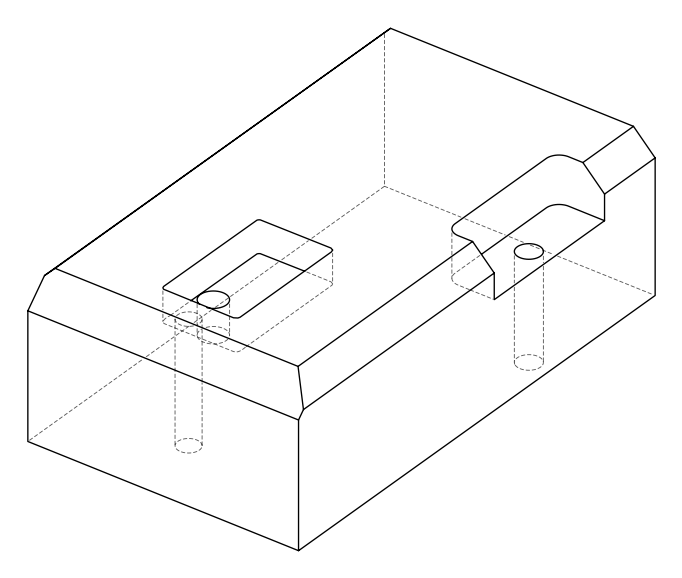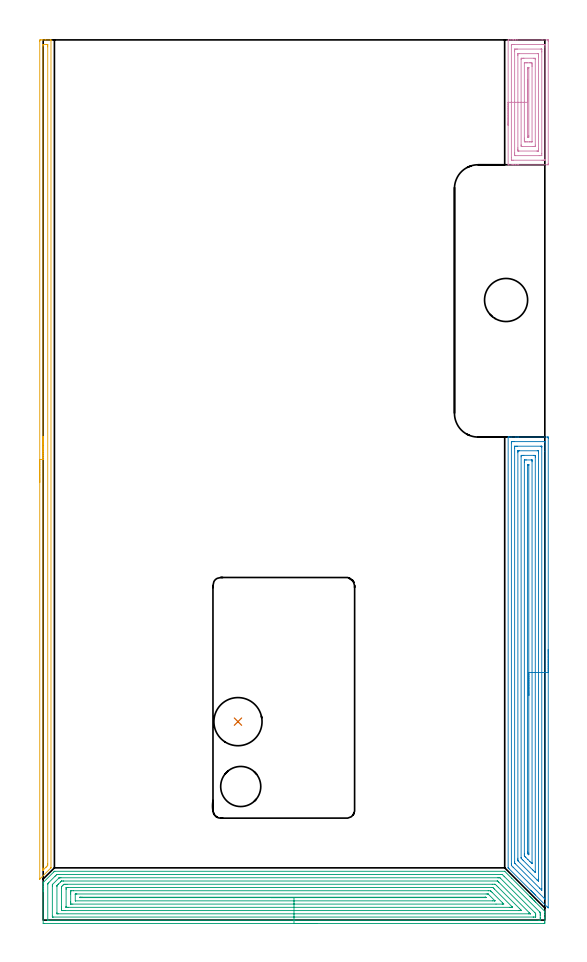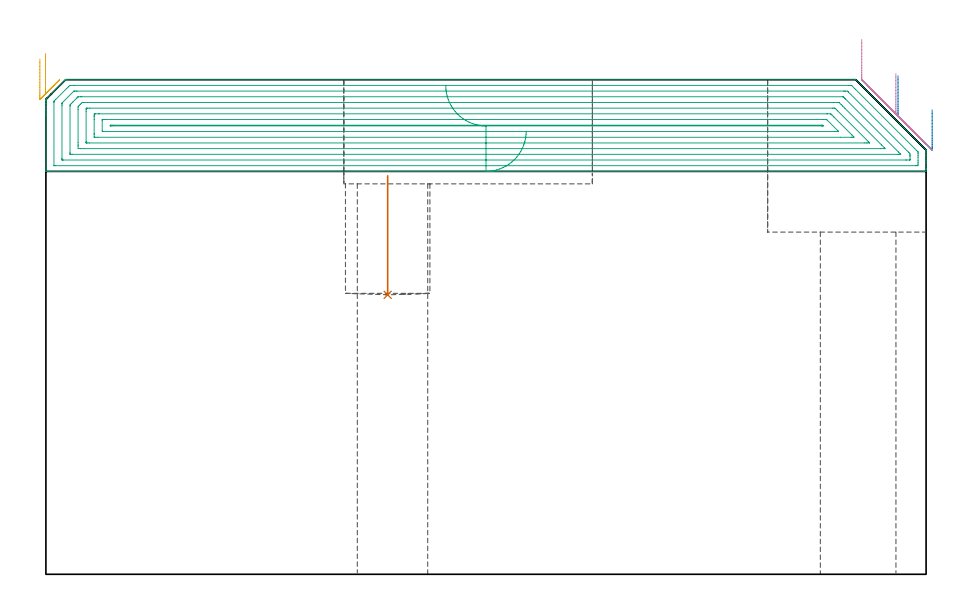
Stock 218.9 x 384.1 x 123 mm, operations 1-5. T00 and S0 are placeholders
(PLAN: 14 operations, 9 tool changes, 103.3 min)
(1 INDEXABLE_INSERT_DRILL_BLIND_HOLE_FROM_SOLID | STEP1POCKET | NXT0302_013 | 0.13 min | 18422 mm3)
(2 AREA_MILL | FG_CHAMFER_SURFACE | UGT0205_001 | 11.24 min | 33210 mm3)
(3 AREA_MILL_1 | FG_CHAMFER_SURFACE_1 | UGT0205_001 | 15.44 min | 54527 mm3)
(4 AREA_MILL_2 | FG_CHAMFER_SURFACE_2 | UGT0205_001 | 3.27 min | 9515 mm3)
(5 AREA_MILL_3 | FG_CHAMFER_SURFACE_3 | UGT0205_001 | 6.01 min | 4355 mm3)
(6 MILL_RECTANGULAR_POCKET | POCKET_RECTANGULAR_STRAIGHT | NXT0201_008 | Follow Part, ap 1.5, ae 75% | 54.72 min | 158842 mm3)
(7 MILL_SLOT | SLOT_PARTIAL_RECTANGULAR | UGT0201_094 | Follow Part, ap 5, ae 75% | 10.67 min | 173379 mm3)
(8 SPOT_DRILL | STEP1HOLE | NXT0321_9005460120000 | 0.06 min | 190 mm3)
(9 SPOT_DRILL_1 | STEP1HOLE_1 | NXT0321_9005460120000 | 0.05 min | 174 mm3)
(10 DRILL_THROUGH_HOLE_INTO_CENTER | STEP1HOLE | NXT0301_065 | 0.37 min | 5781 mm3)
(11 DRILL_TO_ENLARGE_THROUGH_HOLE | STEP1HOLE | UGT0301_256 | 0.39 min | 17639 mm3)
(12 DRILL_BLIND_HOLE_INTO_CENTER | STEP1HOLE_1 | UGT0301_191 | 0.06 min | 263 mm3)
(13 GUN_DRILL_THROUGH_HOLE | STEP1HOLE_1 | UGT0307_003 | 0.5 min | 3347 mm3)
(14 SPADE_DRILL_TO_ENLARGE_THROUGH_HOLE | STEP1HOLE_1 | UGT0306_008 | 0.42 min | 19525 mm3)
(TOOL NXT0302_013 | Index. Insert Drill 21mm [880-D2100L25-05] | D21 PA176 FL105 Z2)
(TOOL UGT0205_001 | Chamfer Mill 20 x 3 x 45 deg. | D20 FL50 Z2)
(TOOL NXT0201_008 | ENDMILL 6mm [2P460-0600-NA 1630] | D6 FL26 Z6)
(TOOL UGT0201_094 | End mill 20 mm | D20 FL38 Z4)
(TOOL NXT0321_9005460120000 | NC Spot Drill, 142deg, 12mm, Carbide, Uncoated | D12 PA142 FL30 Z2)
(TOOL NXT0301_065 | Carbide Drill 9.4mm [860.1-0940-075A1-MM 2214] | D9.4 PA140 FL98 Z2)
(TOOL UGT0301_256 | Twist Drill 18.8 mm | D18.8 PA118 FL135 Z2)
(TOOL UGT0301_191 | Twist Drill 7.1 mm | D7.1 PA118 FL66 Z2)
(TOOL UGT0307_003 | Gun Drill 7 mm | D7 PA130 FL24 Z1)
(TOOL UGT0306_008 | Spade Drill 17.5mm | D17.5 PA132 FL10 Z2)
(OP 1 INDEXABLE_INSERT_DRILL_BLIND_HOLE_FROM_SOLID)
G17 G21 G94 G90
T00 M6
G54
G17 G0 G90 X85. Y86.6 S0 M3
G43 Z133. H1
G94 G81 G98 Z69.5 F250. R99.1
G80
M5
M2
(OP 2 AREA_MILL)
G17 G21 G94 G90
T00 M6
G54
G17 G0 G90 X220.4 Y118.05 S1061 M3
G43 Z133. H0
Z115.5
G94 G1 Y118.012 Z114.628 F250.
Y117.898 Z113.764
Y117.709 Z112.912
Y117.447 Z112.08
Y117.113 Z111.274
Y116.71 Z110.5
Y116.241 Z109.764
Y115.71 Z109.072
Y115.121 Z108.429
Y114.478 Z107.84
Y113.786 Z107.308
Y113.05 Z106.84
Y112.276 Z106.437
Y111.47 Z106.103
Y110.638 Z105.841
Y109.786 Z105.652
Y108.922 Z105.538
Y108.05 Z105.5
Y5.455
X220.393 Y5.319 Z105.506
X220.248 Y5.455 Z105.651
X219.993 Y5.707 Z105.906
X214.891 Y10.808 Z111.007
X214.724 Y10.974 Z111.171
X214.562 Y11.137 Z111.336
X214.445 Y11.254 Z111.453
X214.285 Y11.413 Z111.61
X214.129 Y11.57 Z111.768
X213.999 Y11.7 Z111.899
X213.846 Y11.852 Z112.05
X213.697 Y12.002 Z112.201
X213.553 Y12.146 Z112.345
X213.406 Y12.291 Z112.489
X213.264 Y12.434 Z112.633
X213.107 Y12.592 Z112.791
X212.967 Y12.731 Z112.928
X212.832 Y12.867 Z113.066
X212.661 Y13.038 Z113.237
X203.307 Y22.393 Z122.593
X202.933 Y22.769 Z122.965
X202.905 Y22.806 Z122.991
X202.9 Y22.851 Z123.
Y210.645
X202.902 Y210.79 Z122.988
X203.038 Y210.797 Z122.854
X203.182 Y210.8 Z122.717
X203.575 Z122.324
X204.185 Z121.71
X206.246 Z119.651
X206.82 Z119.075
X207.411 Z118.484
X219.993 Z105.904
X220.284 Y210.796 Z105.614
X220.392 Y210.79 Z105.505
X220.399 Y210.679 Z105.499
X220.4 Y210.199 Z105.5
Y108.05
X218.986 Z106.914
X218.985 Y9.601 Z106.915
X218.984 Y9.469 Z106.916
X218.98 Y9.228 Z106.92
X218.979 Y9.186 Z106.921
X218.947 Y9.212 Z106.953
X218.905 Y9.249 Z106.995
X218.681 Y9.469 Z107.219
X205.063 Y23.087 Z120.837
X204.413 Y23.744 Z121.487
X204.321 Y23.844 Z121.579
X204.319 Y23.934 Z121.581
X204.316 Y24.124 Z121.584
X204.314 Y24.504 Z121.586
Y24.636
X204.315 Y208.282 Z121.585
X204.316 Y208.415 Z121.584
X204.321 Y208.785 Z121.579
X204.688 Y208.796 Z121.212
X205.063 Y208.798 Z120.837
X205.562 Y208.8 Z120.338
X218.736 Z107.164
X218.912 Y208.798 Z106.988
X218.939 Y208.796 Z106.961
X218.967 Y208.79 Z106.933
X218.979 Y208.785 Z106.921
X218.98 Y208.764 Z106.92
X218.985 Y208.547 Z106.915
X218.986 Y204.541 Z106.914
Y108.05
X217.572 Z108.328
X217.571 Y13.714 Z108.329
X217.57 Y13.038 Z108.33
X217.564 Z108.336
X217.359 Y13.241 Z108.541
X216.669 Y13.93 Z109.231
X205.964 Y24.636 Z119.936
X205.941 Y24.659 Z119.959
X205.735 Y24.884 Z120.165
X205.731 Y25.312 Z120.169
X205.729 Y25.528 Z120.171
Y205.954
X205.731 Y206.63 Z120.169
X205.733 Y206.738 Z120.167
X205.735 Y206.784 Z120.165
X205.782 Y206.792 Z120.118
X205.941 Y206.796 Z119.959
X206.653 Y206.8 Z119.247
X206.82 Z119.08
X217.192 Y206.799 Z108.708
X217.359 Y206.797 Z108.541
X217.525 Y206.791 Z108.375
X217.565 Y206.789 Z108.335
X217.567 Y206.759 Z108.333
X217.57 Y206.702 Z108.33
X217.571 Y206.63 Z108.329
Y206.414
X217.572 Y108.05 Z108.328
X216.157 Z109.743
X216.156 Y17.828 Z109.744
X216.155 Y17.499 Z109.745
X216.15 Y16.942 Z109.75
X215.602 Y17.45 Z110.298
X215.551 Y17.499 Z110.349
X207.521 Y25.528 Z118.379
X207.34 Y25.715 Z118.56
X207.217 Y25.844 Z118.683
X207.149 Y25.921 Z118.751
X207.148 Y25.952 Z118.752
X207.145 Y26.09 Z118.755
X207.143 Y26.42 Z118.757
Y26.984
Y203.954
X207.144 Y204.517 Z118.756
X207.147 Y204.706 Z118.753
X207.15 Y204.772 Z118.75
X207.156 Y204.79 Z118.744
X207.178 Y204.793 Z118.722
X207.282 Y204.796 Z118.618
X207.698 Y204.8 Z118.202
X207.743 Z118.157
X215.648 Z110.252
X216.02 Y204.795 Z109.88
X216.113 Y204.791 Z109.787
X216.151 Y204.788 Z109.749
X216.153 Y204.757 Z109.747
X216.155 Y204.676 Z109.745
X216.157 Y204.283 Z109.743
Y203.954
Y108.05
X214.743 Z111.157
X214.742 Y21.067 Z111.158
Y21.049
X214.724 Y20.786 Z111.176
X214.434 Y21.067 Z111.466
X213.846 Y21.653 Z112.054
X213.539 Y21.959 Z112.361
X209.454 Y26.044 Z116.446
X209.08 Y26.42 Z116.82
X208.576 Y26.934 Z117.324
X208.558 Y27.312 Z117.342
X208.557 Y27.331 Z117.343
Y202.189
X208.576 Y202.79 Z117.324
X208.837 Y202.797 Z117.063
X209.454 Y202.799 Z116.446
X209.712 Y202.8 Z116.188
X214.105 Y202.799 Z111.795
X214.724 Y202.79 Z111.176
X214.742 Y202.17 Z111.158
X214.743 Y202.151 Z111.157
Y108.05
X213.329 Z112.571
X213.328 Y25.161 Z112.572
X213.326 Y24.636 Z112.574
X213.325 Y24.635 Z112.575
X213.315 Y24.636 Z112.585
X212.967 Y24.981 Z112.933
X212.42 Y25.528 Z113.48
X211.527 Y26.42 Z114.373
X210.636 Y27.312 Z115.264
X210.333 Y27.618 Z115.567
X210.045 Y27.915 Z115.855
X209.978 Y27.989 Z115.922
X209.975 Y28.082 Z115.925
X209.973 Y28.204 Z115.927
X209.971 Y28.571 Z115.929
Y29.096
Y199.86
X209.974 Y200.386 Z115.926
X209.978 Y200.746 Z115.922
X209.982 Y200.79 Z115.918
X210.027 Y200.794 Z115.873
X210.129 Y200.797 Z115.771
X210.333 Y200.799 Z115.567
X210.803 Y200.8 Z115.097
X212.967 Z112.933
X213.103 Z112.797
X213.212 Y200.798 Z112.688
X213.284 Y200.794 Z112.616
X213.321 Y200.79 Z112.579
X213.322 Y200.752 Z112.578
X213.327 Y200.386 Z112.573
X213.329 Y200.019 Z112.571
Y108.05
X211.915 Z113.985
X211.914 Y29.274 Z113.986
X211.913 Y29.096 Z113.987
X211.908 Y28.56 Z113.992
X211.9 Y28.509 Z114.
X211.823 Y28.582 Z114.077
X211.652 Y28.751 Z114.248
X211.48 Y28.926 Z114.42
X211.396 Y29.013 Z114.504
X211.392 Y29.096 Z114.508
X211.389 Y29.274 Z114.511
X211.386 Y29.811 Z114.514
X211.385 Y29.988 Z114.515
X211.386 Y198.424 Z114.514
X211.388 Y198.601 Z114.512
X211.392 Y198.735 Z114.508
X211.396 Y198.79 Z114.504
X211.455 Y198.794 Z114.445
X211.552 Y198.796 Z114.348
X211.896 Y198.797 Z114.004
X211.903 Y198.791 Z113.997
X211.908 Y198.786 Z113.992
X211.912 Y198.601 Z113.988
X211.914 Y198.424 Z113.986
X211.915 Y108.05 Z113.985
Y107.178 Z114.023
Y106.313 Z114.137
Y105.462 Z114.326
Y104.63 Z114.588
Y103.824 Z114.922
Y103.05 Z115.325
Y102.314 Z115.794
Y101.622 Z116.325
Y100.979 Z116.914
Y100.39 Z117.557
Y99.858 Z118.25
Y99.39 Z118.985
Y98.987 Z119.759
Y98.653 Z120.565
Y98.391 Z121.397
Y98.202 Z122.249
Y98.088 Z123.114
Y98.05 Z123.985
G0 Z133.
M5
M2
(OP 3 AREA_MILL_1)
G17 G21 G94 G90
T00 M6
G54
G17 G0 G90 X119.45 Y-1.5 S1061 M3
G43 Z133. H0
Z110.2
G94 G1 X119.412 Z109.329 F250.
X119.298 Z108.464
X119.109 Z107.612
X118.847 Z106.78
X118.513 Z105.974
X118.11 Z105.2
X117.642 Z104.464
X117.11 Z103.772
X116.521 Z103.129
X115.878 Z102.54
X115.186 Z102.009
X114.45 Z101.54
X113.676 Z101.137
X112.87 Z100.803
X112.038 Z100.541
X111.186 Z100.352
X110.322 Z100.238
X109.45 Z100.2
X0.602
X0.126 Y-1.495 Z100.203
X0.01 Y-1.491 Z100.206
X0. Y-1.371 Z100.326
Y12.383 Z114.078
Y12.976 Z114.67
Y13.548 Z115.245
Y13.855 Z115.551
Y14.427 Z116.123
Y14.734 Z116.429
Y15.347 Z117.047
Y16.052 Z117.751
X0.001 Y16.185 Z117.885
X0.01 Y16.408 Z118.104
X0.223 Y16.625 Z118.322
X4.634 Y21.034 Z122.732
X4.906 Y21.297 Z122.989
X5.063 Y21.3 Z123.
X201.346
X201.394 Y21.294 Z122.992
X201.444 Y21.257 Z122.955
X204.451 Y18.249 Z119.949
X212.363 Y10.339 Z112.035
X212.499 Y10.202 Z111.9
X212.661 Y10.04 Z111.737
X212.802 Y9.9 Z111.596
X212.945 Y9.756 Z111.454
X213.094 Y9.607 Z111.304
X213.242 Y9.461 Z111.156
X213.391 Y9.31 Z111.008
X213.527 Y9.174 Z110.871
X213.681 Y9.021 Z110.716
X214.169 Y8.531 Z110.231
X214.432 Y8.269 Z109.967
X214.559 Y8.142 Z109.839
X214.913 Y7.787 Z109.487
X218.893 Y3.807 Z105.505
X218.9 Y3.798 Z105.496
Y3.298 Z104.998
Y2.43 Z104.125
Y1.244 Z102.941
Y0.672 Z102.366
Y-0.799 Z100.896
X218.896 Y-1.085 Z100.61
X218.89 Y-1.491 Z100.205
X218.714 Y-1.495 Z100.202
X218.298 Y-1.5 Z100.2
X109.45
Y-0.086 Z101.614
X2.386 Y-0.085 Z101.615
X2.263
X2.034 Y-0.08 Z101.62
X2.012 Y-0.079 Z101.621
X2.008 Y-0.064 Z101.636
X2.003 Y-0.035 Z101.665
X2.001 Y-0.008 Z101.692
Y15.612 Z117.312
X2.003 Y15.803 Z117.503
X2.006 Y15.898 Z117.598
X2.01 Y15.943 Z117.643
X2.028 Y15.966 Z117.666
X2.386 Y16.336 Z118.036
X2.464 Y16.415 Z118.115
X5.178 Y19.128 Z120.828
X5.569 Y19.508 Z121.208
X5.955 Y19.879 Z121.579
X6.083 Y19.881 Z121.581
X6.847 Y19.885 Z121.585
X6.97 Y19.886 Z121.586
X199.685
X200.069 Y19.884 Z121.584
X200.261 Y19.881 Z121.581
X200.353 Y19.879 Z121.579
X200.454 Y19.787 Z121.487
X201.122 Y19.128 Z120.828
X201.346 Y18.904 Z120.604
X216.514 Y3.736 Z105.436
X216.727 Y3.52 Z105.22
X216.83 Y3.412 Z105.112
X216.879 Y3.359 Z105.059
X216.89 Y3.309 Z105.009
X216.897 Y2.931 Z104.631
X216.899 Y2.43 Z104.13
X216.9 Y2.05 Z103.75
Y1.171 Z102.871
X216.899 Y0.672 Z102.372
X216.897 Y0.295 Z101.995
X216.889 Y-0.079 Z101.621
X216.514 Y-0.084 Z101.616
X216.39 Y-0.085 Z101.615
X109.45 Y-0.086 Z101.614
Y1.329 Z103.029
X4.397
X4.171 Y1.33 Z103.03
X4.096 Y1.332 Z103.032
X4.037 Y1.335 Z103.035
X4.01 Y1.341 Z103.041
X4.008 Y1.383 Z103.083
X4.003 Y1.551 Z103.251
X4. Y1.719 Z103.419
Y14.902 Z116.602
X4.003 Y15.257 Z116.957
X4.007 Y15.434 Z117.134
X4.01 Y15.478 Z117.178
X4.029 Y15.518 Z117.218
X4.114 Y15.612 Z117.312
X4.141 Y15.641 Z117.341
X6.847 Y18.347 Z120.047
X6.941 Y18.433 Z120.133
X6.977 Y18.465 Z120.165
X7.015 Y18.466 Z120.166
X7.18 Y18.469 Z120.169
X7.514 Y18.471 Z120.171
X7.739
X198.444
X198.67 Y18.47 Z120.17
X198.896 Y18.467 Z120.167
X199.329 Y18.46 Z120.16
X199.552 Y18.249 Z119.949
X199.562 Y18.239 Z119.939
X214.491 Y3.309 Z105.009
X214.729 Y3.068 Z104.768
X214.882 Y2.907 Z104.607
X214.893 Y2.598 Z104.298
X214.897 Y2.43 Z104.13
X214.899 Y2.262 Z103.962
X214.898 Y1.551 Z103.251
X214.895 Y1.388 Z103.088
X214.889 Y1.336 Z103.036
X214.842 Y1.333 Z103.033
X214.729 Y1.331 Z103.031
X214.063 Y1.329 Z103.029
X213.837
X109.45
Y2.743 Z104.443
X6.529 Y2.744 Z104.444
X6.124 Y2.747 Z104.447
X6.038 Y2.75 Z104.45
X6.01 Y2.754 Z104.454
X6.007 Y2.795 Z104.495
X6.004 Y2.889 Z104.589
X6. Y3.265 Z104.965
X6.001 Y14.734 Z116.434
X6.006 Y14.942 Z116.642
X6.01 Y15.044 Z116.744
X6.075 Y15.114 Z116.814
X6.263 Y15.309 Z117.009
X6.562 Y15.612 Z117.312
X6.703 Y15.754 Z117.454
X7.589 Y16.64 Z118.34
X7.739 Y16.79 Z118.49
X7.94 Y16.983 Z118.683
X7.997 Y17.036 Z118.736
X8.021 Y17.05 Z118.75
X8.062 Y17.052 Z118.752
X8.632 Y17.056 Z118.756
X8.949 Y17.057 Z118.757
X198.095
X198.239 Y17.055 Z118.755
X198.273 Y17.053 Z118.753
X198.287 Y17.051 Z118.751
X198.333 Y17.009 Z118.709
X198.471 Y16.877 Z118.577
X198.67 Y16.681 Z118.381
X198.86 Y16.491 Z118.191
X212.043 Y3.309 Z105.009
X212.471 Y2.877 Z104.577
X212.57 Y2.773 Z104.473
X212.589 Y2.751 Z104.451
X212.587 Y2.749 Z104.449
X212.554 Y2.747 Z104.447
X212.473 Y2.744 Z104.444
X212.053 Y2.743 Z104.443
X211.735
X109.45
Y4.157 Z105.857
X9.555
X8.662 Y4.158 Z105.858
X8.632 Y4.159 Z105.859
X8.01 Y4.188 Z105.888
X8.002 Y4.808 Z106.508
X8.001 Y5.067 Z106.767
X8. Y5.689 Z107.389
X8.001 Y13.855 Z115.555
X8.005 Y14.472 Z116.172
X8.012 Y14.602 Z116.302
X8.138 Y14.734 Z116.434
X8.381 Y14.981 Z116.681
X8.632 Y15.232 Z116.932
X8.825 Y15.422 Z117.122
X9.023 Y15.612 Z117.312
X9.495 Y15.641 Z117.341
X9.524 Y15.642 Z117.342
X10.385 Y15.643 Z117.343
X195.962
X196.856 Y15.642 Z117.342
X196.885 Y15.64 Z117.34
X197.277 Y15.612 Z117.312
X197.778 Y15.122 Z116.822
X198.168 Y14.734 Z116.434
X198.67 Y14.232 Z115.932
X207.835 Y5.067 Z106.767
X208.484 Y4.413 Z106.113
X208.702 Y4.188 Z105.888
X208.511 Y4.161 Z105.861
X208.484 Y4.16 Z105.86
X207.623 Y4.157 Z105.857
X109.45
Y5.571 Z107.271
X10.796
X10.416 Y5.573 Z107.273
X10.037 Y5.576 Z107.276
X10.018 Y5.578 Z107.278
X10.01 Y5.586 Z107.286
X10.005 Y5.627 Z107.327
X10.002 Y5.699 Z107.399
X10. Y5.809 Z107.509
Y5.945 Z107.645
X10.001 Y13.385 Z115.085
X10.005 Y13.855 Z115.555
X10.01 Y14.059 Z115.759
X10.015 Y14.156 Z115.856
X10.062 Y14.203 Z115.903
X10.088 Y14.222 Z115.922
X10.132 Y14.224 Z115.924
X10.226 Y14.227 Z115.927
X10.416 Y14.228 Z115.928
X10.928 Y14.229 Z115.929
X195.614 Y14.228 Z115.928
X195.993 Y14.227 Z115.927
X196.12 Y14.225 Z115.925
X196.216 Y14.222 Z115.922
X196.29 Y14.151 Z115.851
X196.595 Y13.855 Z115.555
X196.885 Y13.567 Z115.267
X204.506 Y5.945 Z107.645
X204.663 Y5.786 Z107.486
X204.786 Y5.659 Z107.359
X204.857 Y5.584 Z107.284
X204.782 Y5.578 Z107.278
X204.4 Y5.574 Z107.274
X204.023 Y5.572 Z107.272
X203.511 Y5.571 Z107.271
X109.45
Y6.985 Z108.685
X12.929 Y6.986 Z108.686
X12.2 Y6.99 Z108.69
X12.03 Y6.992 Z108.692
X12.009 Y7.003 Z108.703
X12.004 Y7.018 Z108.718
X12. Y7.703 Z109.403
Y7.9 Z109.6
Y11.416 Z113.116
X12.001 Y12.097 Z113.797
X12.002 Y12.293 Z113.993
X12.01 Y12.492 Z114.192
X12.028 Y12.808 Z114.508
X12.2 Y12.811 Z114.511
X12.366 Y12.813 Z114.513
X13.093 Y12.815 Z114.515
X13.256
X194.209 Y12.814 Z114.514
X194.374
X195.101 Y12.808 Z114.508
X195.197 Y12.794 Z114.494
X195.299 Y12.696 Z114.396
X195.504 Y12.495 Z114.195
X195.906 Y12.097 Z113.797
X195.993 Y12.01 Z113.71
X200.454 Y7.547 Z109.247
X200.995 Y6.996 Z108.696
X200.454 Y6.988 Z108.688
X200.289 Y6.987 Z108.687
X197.614 Y6.985 Z108.685
X109.45
Y8.4 Z110.1
X14.17
X14.074 Y8.401 Z110.101
X14.061 Y8.402 Z110.102
X14.025 Y8.406 Z110.106
X14.001 Y8.566 Z110.266
X14. Y11.218 Z112.918
X14.003 Y11.326 Z113.026
X14.007 Y11.379 Z113.079
X14.009 Y11.388 Z113.088
X14.033 Y11.393 Z113.093
X14.137 Y11.396 Z113.096
X14.507 Y11.4 Z113.1
X14.692
X193.317
X194.028 Y11.396 Z113.096
X194.114 Y11.393 Z113.093
X194.16 Y11.382 Z113.082
X194.209 Y11.34 Z113.04
X194.333 Y11.218 Z112.918
X196.971 Y8.582 Z110.282
X197.054 Y8.497 Z110.197
X197.105 Y8.441 Z110.141
X197.136 Y8.405 Z110.105
X197.13 Y8.404 Z110.104
X197.068 Y8.401 Z110.101
X196.885 Y8.4 Z110.1
X196.178
X109.45
Y9.814 Z111.514
X16.661
X16.302 Y9.815 Z111.515
X16.128 Y9.818 Z111.518
X16.042 Y9.821 Z111.521
X16.009 Y9.826 Z111.526
X16.007 Y9.848 Z111.548
X16.004 Y9.9 Z111.6
X16.007 Y9.953 Z111.653
X16.009 Y9.974 Z111.674
X16.042 Y9.979 Z111.679
X16.131 Y9.983 Z111.683
X16.303 Y9.985 Z111.685
X16.661 Y9.986 Z111.686
X17.02
X192.783
X192.958 Y9.984 Z111.684
X193.045 Y9.982 Z111.682
X193.1 Y9.979 Z111.679
X193.131 Y9.961 Z111.661
X193.201 Y9.898 Z111.598
X193.249 Y9.852 Z111.552
X193.275 Y9.823 Z111.523
Y9.821 Z111.521
X193.269 Y9.819 Z111.519
X193.221 Y9.816 Z111.516
X193.046 Y9.814 Z111.514
X192.958
X109.45
X108.578 Z111.552
X107.714 Z111.666
X106.862 Z111.855
X106.03 Z112.117
X105.224 Z112.451
X104.45 Z112.854
X103.714 Z113.322
X103.022 Z113.853
X102.379 Z114.443
X101.79 Z115.086
X101.258 Z115.778
X100.79 Z116.514
X100.387 Z117.288
X100.053 Z118.094
X99.791 Z118.926
X99.602 Z119.777
X99.488 Z120.642
X99.45 Z121.514
G0 Z133.
M5
M2
(OP 4 AREA_MILL_2)
G17 G21 G94 G90
T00 M6
G54
G17 G0 G90 X202.9 Y346.85 S1061 M3
G43 Z133. H0
G94 G1 Y346.888 Z132.128 F250.
Y347.002 Z131.263
Y347.191 Z130.412
Y347.453 Z129.58
Y347.787 Z128.774
Y348.19 Z128.
Y348.658 Z127.264
Y349.19 Z126.572
Y349.779 Z125.929
Y350.422 Z125.339
Y351.114 Z124.808
Y351.85 Z124.34
Y352.624 Z123.937
Y353.43 Z123.603
Y354.262 Z123.341
Y355.113 Z123.152
Y355.978 Z123.038
Y356.85 Z123.
Y383.98
X202.906 Y384.09 Z122.992
X203.119 Y384.1 Z122.78
X203.779 Z122.12
X204.591 Z121.308
X205.063 Z120.833
X205.299 Z120.598
X205.941 Z119.956
X206.178 Z119.72
X206.82 Z119.074
X217.718 Z108.179
X219.993 Z105.903
X220.318 Y384.096 Z105.578
X220.392 Y384.09 Z105.505
X220.399 Y384.015 Z105.499
X220.4 Y383.536 Z105.5
Y330.164
X220.394 Y329.68 Z105.503
X220.391 Y329.61 Z105.505
X220.314 Y329.6 Z105.582
X207.377 Z118.518
X206.82 Z119.074
X206.178 Z119.72
X205.941 Z119.956
X205.299 Z120.598
X205.063 Z120.833
X204.591 Z121.308
X203.118 Z122.78
X203.003 Y329.603 Z122.896
X202.906 Y329.61 Z122.992
X202.9 Y329.72 Z123.
Y356.85
X204.314 Z121.586
X204.315 Y381.757 Z121.585
X204.316 Y381.946 Z121.584
X204.319 Y382.04 Z121.581
X204.321 Y382.079 Z121.579
X204.385 Y382.09 Z121.515
X204.726 Y382.098 Z121.174
X205.063 Y382.099 Z120.837
X205.602 Y382.1 Z120.298
X218.237 Y382.099 Z107.663
X218.78 Y382.096 Z107.12
X218.918 Y382.09 Z106.982
X218.979 Y382.078 Z106.921
X218.983 Y381.89 Z106.917
X218.985 Y381.757 Z106.915
X218.986 Y380.998 Z106.914
X218.985 Y331.943 Z106.915
X218.984 Y331.754 Z106.916
X218.981 Y331.66 Z106.919
X218.979 Y331.621 Z106.921
X218.914 Y331.61 Z106.986
X218.574 Y331.602 Z107.326
X218.237 Y331.601 Z107.663
X217.698 Y331.6 Z108.202
X205.063 Y331.601 Z120.837
X204.52 Y331.604 Z121.38
X204.382 Y331.61 Z121.518
X204.321 Y331.622 Z121.579
X204.317 Y331.81 Z121.583
X204.315 Y331.943 Z121.585
X204.314 Y332.702 Z121.586
Y356.85
X205.728 Z120.172
X205.729 Y379.303 Z120.171
X205.734 Y379.977 Z120.166
X205.735 Y380.076 Z120.165
X205.829 Y380.092 Z120.071
X205.941 Y380.095 Z119.959
X206.699 Y380.1 Z119.201
X206.82 Z119.08
X217.238 Z108.662
X217.359 Y380.098 Z108.541
X217.479 Y380.094 Z108.421
X217.555 Y380.09 Z108.345
X217.565 Y380.047 Z108.335
X217.567 Y379.977 Z108.333
X217.57 Y379.763 Z108.33
X217.571 Y379.088 Z108.329
X217.572 Y378.872 Z108.328
X217.571 Y334.397 Z108.329
X217.566 Y333.722 Z108.334
X217.565 Y333.624 Z108.335
X217.471 Y333.608 Z108.429
X217.359 Y333.605 Z108.541
X216.601 Y333.6 Z109.299
X216.48 Z109.42
X206.062 Z119.838
X205.941 Y333.602 Z119.959
X205.821 Y333.606 Z120.079
X205.745 Y333.61 Z120.155
X205.735 Y333.653 Z120.165
X205.733 Y333.722 Z120.167
X205.73 Y333.936 Z120.17
X205.729 Y334.612 Z120.171
X205.728 Y334.828 Z120.172
Y356.85
X207.143 Z118.757
Y377.309
X207.145 Y377.869 Z118.755
X207.148 Y378.058 Z118.752
X207.149 Y378.084 Z118.751
X207.163 Y378.09 Z118.737
X207.21 Y378.094 Z118.69
X207.307 Y378.098 Z118.593
X207.698 Y378.1 Z118.202
X207.795 Z118.105
X215.7 Y378.099 Z110.2
X216.007 Y378.091 Z109.893
X216.151 Y378.086 Z109.749
X216.152 Y378.005 Z109.748
X216.156 Y377.637 Z109.744
X216.157 Y377.309 Z109.743
Y376.747
Y336.391
X216.155 Y335.831 Z109.745
X216.152 Y335.642 Z109.748
X216.151 Y335.616 Z109.749
X216.137 Y335.61 Z109.763
X216.09 Y335.606 Z109.81
X215.993 Y335.602 Z109.907
X215.602 Y335.6 Z110.298
X215.505 Z110.395
X207.6 Y335.601 Z118.3
X207.293 Y335.609 Z118.607
X207.149 Y335.614 Z118.751
X207.148 Y335.695 Z118.752
X207.144 Y336.062 Z118.756
X207.143 Y336.391 Z118.757
Y336.953
Y356.85
X208.557 Z117.343
Y375.549
X208.576 Y376.09 Z117.324
X208.894 Y376.098 Z117.006
X209.454 Y376.1 Z116.446
X209.77 Z116.13
X214.162 Y376.099 Z111.738
X214.724 Y376.09 Z111.176
X214.743 Y375.53 Z111.157
Y375.511
Y338.151
X214.724 Y337.61 Z111.176
X214.406 Y337.602 Z111.494
X213.846 Y337.6 Z112.054
X213.53 Z112.37
X209.138 Y337.601 Z116.762
X208.576 Y337.61 Z117.324
X208.557 Y338.17 Z117.343
Y338.189
Y356.85
X209.971 Z115.929
X209.972 Y373.934 Z115.928
X209.973 Y374.025 Z115.927
X209.976 Y374.07 Z115.924
X209.978 Y374.086 Z115.922
X209.995 Y374.092 Z115.905
X210.333 Y374.097 Z115.567
X210.866 Y374.1 Z115.034
X211.211 Z114.689
X212.089 Z113.811
X212.624 Y374.099 Z113.276
X212.967 Y374.095 Z112.933
X213.305 Y374.09 Z112.595
X213.322 Y373.751 Z112.578
X213.326 Y373.388 Z112.574
X213.328 Y372.861 Z112.572
X213.329 Y372.495 Z112.571
X213.328 Y339.766 Z112.572
X213.327 Y339.675 Z112.573
X213.324 Y339.63 Z112.576
X213.323 Y339.614 Z112.577
X213.304 Y339.608 Z112.596
X212.967 Y339.603 Z112.933
X212.434 Y339.6 Z113.466
X212.089 Z113.811
X211.211 Z114.689
X210.676 Y339.601 Z115.224
X210.333 Y339.605 Z115.567
X209.995 Y339.61 Z115.905
X209.978 Y339.949 Z115.922
X209.974 Y340.312 Z115.926
X209.972 Y340.839 Z115.928
X209.971 Y341.205 Z115.929
Y356.85
X211.385 Z114.515
X211.386 Y371.259 Z114.514
X211.389 Y371.792 Z114.511
X211.392 Y371.972 Z114.508
X211.403 Y372.09 Z114.497
X211.524 Y372.097 Z114.376
X211.587 Y372.099 Z114.313
X211.65 Z114.25
X211.776 Y372.096 Z114.124
X211.86 Y372.091 Z114.04
X211.908 Y372.084 Z113.992
X211.91 Y372.06 Z113.99
X211.913 Y371.972 Z113.987
X211.914 Y371.795 Z113.986
Y342.441
X211.911 Y341.908 Z113.989
X211.908 Y341.728 Z113.992
X211.897 Y341.61 Z114.003
X211.776 Y341.603 Z114.124
X211.713 Y341.601 Z114.187
X211.65 Z114.25
X211.524 Y341.603 Z114.376
X211.44 Y341.609 Z114.46
X211.392 Y341.616 Z114.508
X211.39 Y341.64 Z114.51
X211.387 Y341.728 Z114.513
X211.386 Y341.905 Z114.514
X211.385 Y356.85 Z114.515
Y357.722 Z114.553
Y358.586 Z114.667
Y359.438 Z114.855
Y360.27 Z115.118
Y361.076 Z115.452
Y361.85 Z115.854
Y362.586 Z116.323
Y363.278 Z116.854
Y363.921 Z117.444
Y364.51 Z118.087
Y365.041 Z118.779
Y365.51 Z119.515
Y365.913 Z120.288
Y366.247 Z121.094
Y366.509 Z121.926
Y366.698 Z122.778
Y366.812 Z123.643
Y366.85 Z124.515
G0 Z133.
M5
M2
(OP 5 AREA_MILL_3)
G17 G21 G94 G90
T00 M6
G54
G17 G0 G90 X-1.5 Y191. S1061 M3
G43 Z133. H0
Z128.1
G94 G1 Y191.038 Z127.228 F250.
Y191.152 Z126.364
Y191.341 Z125.512
Y191.603 Z124.68
Y191.937 Z123.874
Y192.34 Z123.1
Y192.808 Z122.364
Y193.34 Z121.672
Y193.929 Z121.029
Y194.572 Z120.44
Y195.264 Z119.908
Y196. Z119.44
Y196.774 Z119.037
Y197.58 Z118.703
Y198.412 Z118.441
Y199.263 Z118.252
Y200.128 Z118.138
Y201. Z118.1
X-1.499 Y383.495 Z118.101
X-1.497 Y383.777
X-1.493 Y384.09 Z118.103
X-1.223 Y384.1 Z118.373
X-0.942 Z118.653
X-0.354 Z119.241
X1.076 Z120.673
X3.203 Z122.802
X3.302 Y384.099 Z122.894
X3.346 Y384.096 Z122.937
X3.397 Y384.09 Z122.988
X3.4 Y383.941 Z123.
Y22.967
X3.397 Y22.805 Z122.989
X3.335 Y22.737 Z122.932
X3.126 Y22.526 Z122.726
X-1.465 Y17.934 Z118.133
X-1.495 Y17.916 Z118.103
X-1.496 Y17.918 Z118.102
X-1.499 Y17.956 Z118.099
Y18.101
X-1.5 Y18.22 Z118.1
Y201.
X-0.086 Z119.514
X-0.085 Y381.435 Z119.515
X-0.084 Y381.71 Z119.516
X-0.08 Y382.019 Z119.52
X-0.079 Y382.087 Z119.521
X0.01 Y382.092 Z119.61
X0.138 Y382.098 Z119.738
X1.385 Y382.1 Z120.985
X1.876 Y382.098 Z121.476
X1.962 Y382.092 Z121.562
X1.978 Y382.09 Z121.578
X1.98 Y382.061 Z121.58
X1.984 Y381.988 Z121.584
X1.985 Y381.71 Z121.585
X1.986 Y381.093 Z121.586
X1.985 Y24.751 Z121.585
X1.982 Y24.138 Z121.582
X1.979 Y23.859 Z121.579
X1.687 Y23.549 Z121.287
X1.385 Y23.237 Z120.985
X1.252 Y23.102 Z120.852
X0.224 Y22.074 Z119.824
X-0.045 Y21.811 Z119.555
X-0.074 Y21.787 Z119.526
X-0.079 Y21.786 Z119.521
X-0.082 Y21.795 Z119.518
X-0.084 Y22.074 Z119.516
X-0.086 Y22.402 Z119.514
Y22.692
Y201.
Y201.872 Z119.552
Y202.736 Z119.666
Y203.588 Z119.855
Y204.42 Z120.117
Y205.226 Z120.451
Y206. Z120.854
Y206.736 Z121.323
Y207.428 Z121.854
Y208.071 Z122.443
Y208.66 Z123.086
Y209.191 Z123.778
Y209.66 Z124.514
Y210.063 Z125.288
Y210.397 Z126.094
Y210.659 Z126.926
Y210.848 Z127.778
Y210.962 Z128.643
Y211. Z129.514
G0 Z133.
M5
M2
